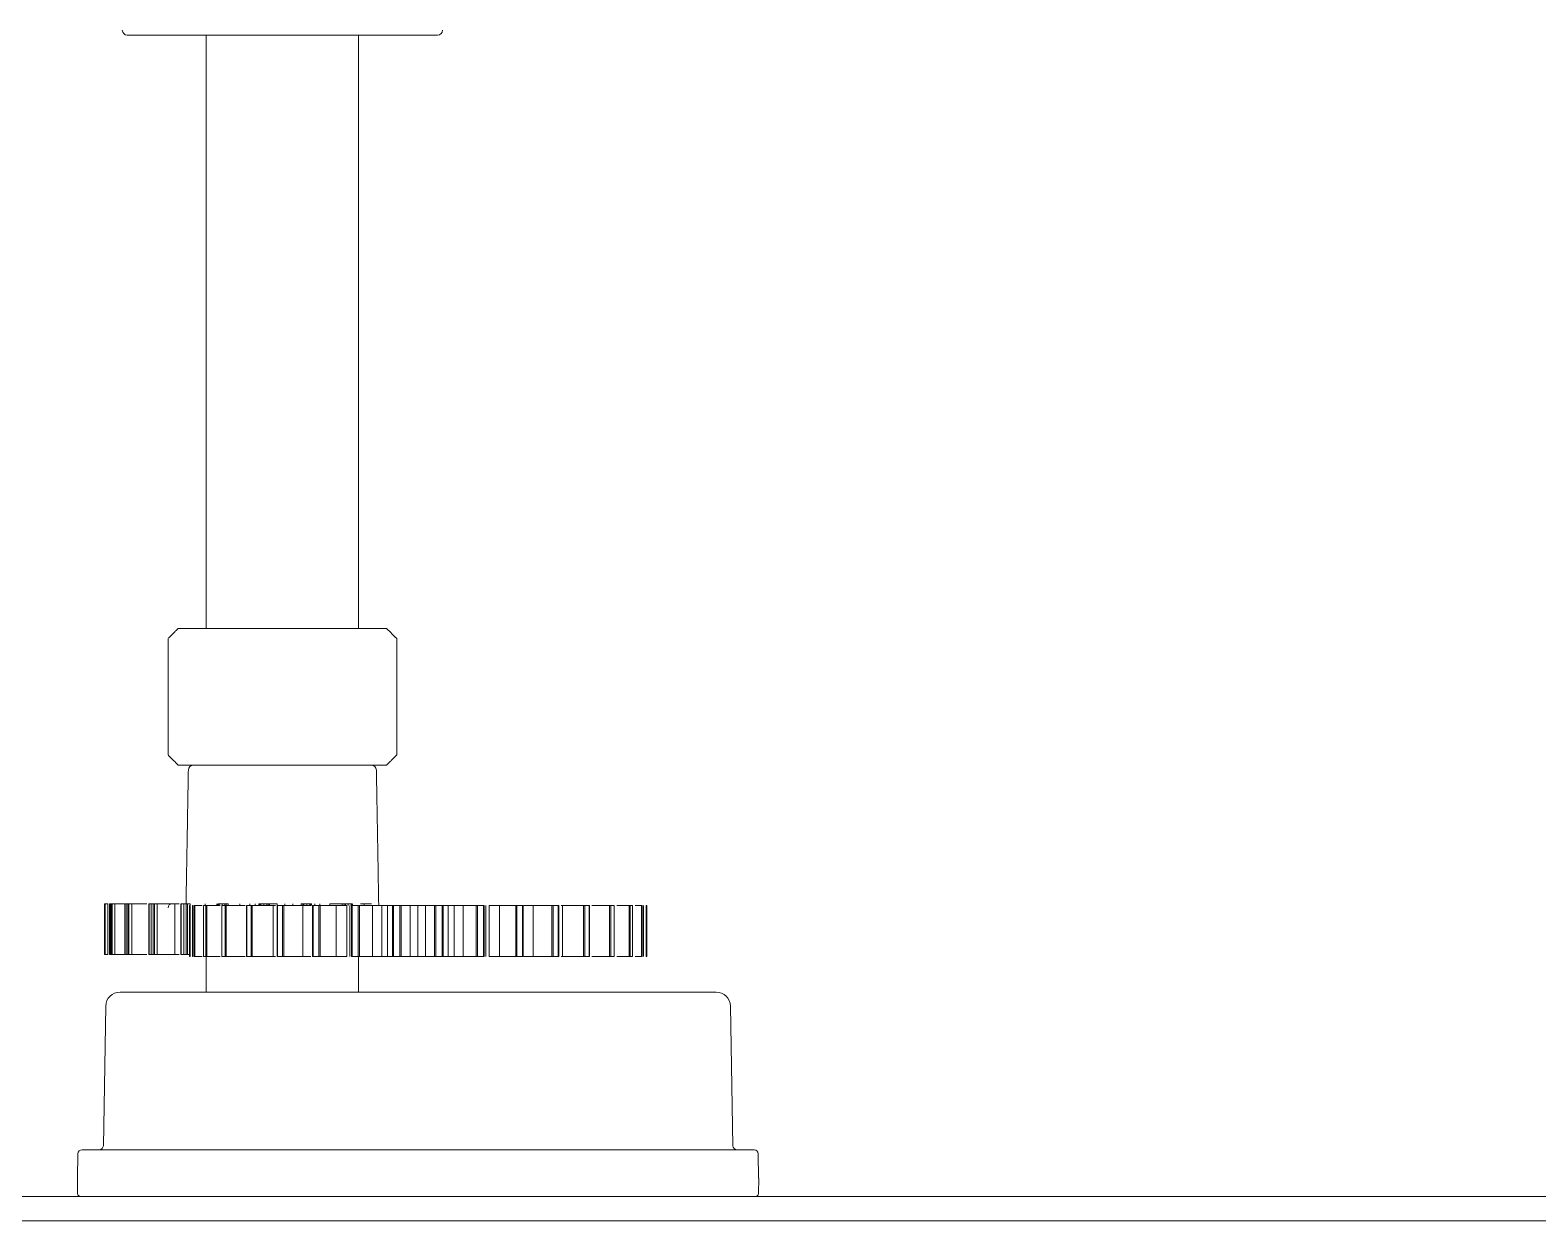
# Model space of a CAD drawing. Header units: inches. Extents: x 0.8 to 33.3, y 1.3 to 20.5.
# Drawn here: x 25.695 to 27.549, y 8.969 to 10.433 of the extents above; entities that cross this region are included whole.
import ezdxf

# ---------------------------------------------------------------- set-up
doc = ezdxf.new("R2010")
doc.units = ezdxf.units.IN
doc.header["$MEASUREMENT"] = 0

msp = doc.modelspace()

# ---------------------------------------------------------------- linework, layer by layer
at = {"color": 7, "linetype": 'Continuous', "lineweight": 15}
for p, q in [((25.906848, 10.426784), (25.814578, 10.426784)), ((26.196278, 10.426784), (25.906848, 10.426784)), ((25.877303, 9.697509), (26.133553, 9.697509)), ((26.005428, 9.529509), (25.877303, 9.529509)), ((25.896053, 9.529459), (26.114802, 9.529459)), ((26.133553, 9.529509), (26.005428, 9.529509)), ((25.786678, 9.296709), (25.786678, 9.359209)), ((25.786709, 9.296709), (25.786709, 9.359209)), ((25.786802, 9.296709), (25.786802, 9.359209)), ((25.787624, 9.296709), (25.787624, 9.359209)), ((25.790818, 9.296709), (25.790818, 9.359209)), ((25.793029, 9.296709), (25.793029, 9.359209)), ((25.793942, 9.296709), (25.793942, 9.359209)), ((25.794916, 9.296709), (25.794916, 9.359209)), ((25.796023, 9.296709), (25.796023, 9.359209)), ((25.799491, 9.296709), (25.799491, 9.359209)), ((25.811724, 9.296709), (25.811724, 9.359209)), ((25.813467, 9.296709), (25.813467, 9.359209)), ((25.815265, 9.296709), (25.815265, 9.359209)), ((25.816591, 9.296709), (25.816591, 9.359209)), ((25.820132, 9.296709), (25.820132, 9.359209)), ((25.841676, 9.296709), (25.841676, 9.359209)), ((25.844148, 9.296709), (25.844148, 9.359209)), ((25.846665, 9.296709), (25.846665, 9.359209)), ((25.848135, 9.296709), (25.848135, 9.359209)), ((25.851542, 9.296709), (25.851542, 9.359209)), ((25.873137, 9.296709), (25.873137, 9.359209)), ((25.881145, 9.296709), (25.881145, 9.359209)), ((25.884202, 9.296709), (25.884202, 9.359209)), ((25.887292, 9.296709), (25.887292, 9.359209)), ((25.888819, 9.296709), (25.888819, 9.359209)), ((25.891035, 9.356859), (25.891058, 9.356859)), ((25.891058, 9.294359), (25.891058, 9.356859)), ((25.891895, 9.356859), (25.891895, 9.359209)), ((25.891902, 9.294359), (25.891902, 9.356859)), ((25.895088, 9.294359), (25.895088, 9.356859)), ((25.896507, 9.294359), (25.896507, 9.356859)), ((25.897581, 9.294359), (25.897581, 9.356859)), ((25.908549, 9.294359), (25.908549, 9.356859)), ((25.908549, 9.356859), (25.911348, 9.356859)), ((25.910347, 9.356859), (25.910347, 9.359209)), ((25.911348, 9.294359), (25.911348, 9.356859)), ((25.912615, 9.294359), (25.912615, 9.356859)), ((25.924623, 9.356859), (25.924623, 9.359209)), ((25.926466, 9.356859), (25.926466, 9.359209)), ((25.926884, 9.356859), (25.926884, 9.359209)), ((25.927837, 9.356859), (25.927837, 9.359209)), ((25.930992, 9.294359), (25.930992, 9.356859)), ((25.930992, 9.356859), (25.935074, 9.356859)), ((25.9313, 9.356859), (25.9313, 9.359209)), ((25.934785, 9.356859), (25.934785, 9.359209)), ((25.935074, 9.294359), (25.935074, 9.356859)), ((25.936281, 9.356859), (25.936281, 9.359209)), ((25.936492, 9.294359), (25.936492, 9.356859)), ((25.938846, 9.356859), (25.938846, 9.359209)), ((25.953082, 9.356859), (25.953082, 9.359209)), ((25.961652, 9.294359), (25.961652, 9.356859)), ((25.961652, 9.356859), (25.966879, 9.356859)), ((25.965368, 9.356859), (25.965368, 9.359209)), ((25.966879, 9.294359), (25.966879, 9.356859)), ((25.968398, 9.294359), (25.968398, 9.356859)), ((25.976579, 9.356859), (25.976579, 9.359209)), ((25.977827, 9.356859), (25.977827, 9.359209)), ((25.979038, 9.356859), (25.979038, 9.359209)), ((25.982707, 9.356859), (25.982707, 9.359209)), ((25.986383, 9.356859), (25.986383, 9.359209)), ((25.987761, 9.356859), (25.987761, 9.359209)), ((25.989666, 9.356859), (25.989666, 9.359209)), ((25.994235, 9.294359), (25.994235, 9.356859)), ((25.99886, 9.356859), (25.99886, 9.359209)), ((25.999485, 9.294359), (25.999485, 9.356859)), ((25.999485, 9.356859), (26.005678, 9.356859)), ((26.005678, 9.294359), (26.005678, 9.356859)), ((26.007248, 9.294359), (26.007248, 9.356859)), ((26.008442, 9.356859), (26.008442, 9.359209)), ((26.018437, 9.356859), (26.018437, 9.359209)), ((26.028369, 9.356859), (26.028369, 9.359209)), ((26.030374, 9.356859), (26.030374, 9.359209)), ((26.030517, 9.294359), (26.030517, 9.356859)), ((26.031773, 9.356859), (26.031773, 9.359209)), ((26.035435, 9.356859), (26.035435, 9.359209)), ((26.039088, 9.356859), (26.039088, 9.359209)), ((26.040267, 9.356859), (26.040267, 9.359209)), ((26.041403, 9.356859), (26.041403, 9.359209)), ((26.04239, 9.294359), (26.04239, 9.356859)), ((26.043202, 9.294359), (26.043202, 9.356859)), ((26.043202, 9.356859), (26.050151, 9.356859)), ((26.050151, 9.294359), (26.050151, 9.356859)), ((26.05134, 9.356859), (26.05134, 9.359209)), ((26.051717, 9.294359), (26.051717, 9.356859)), ((26.063948, 9.356859), (26.063948, 9.359209)), ((26.071627, 9.294359), (26.071627, 9.356859)), ((26.078826, 9.356859), (26.078826, 9.359209)), ((26.081471, 9.356859), (26.081471, 9.359209)), ((26.082977, 9.356859), (26.082977, 9.359209)), ((26.084569, 9.294359), (26.084569, 9.356859)), ((26.086418, 9.356859), (26.086418, 9.359209)), ((26.089837, 9.356859), (26.089837, 9.359209)), ((26.090269, 9.294359), (26.090269, 9.356859)), ((26.090749, 9.356859), (26.090749, 9.359209)), ((26.091049, 9.356859), (26.091049, 9.359209)), ((26.091315, 9.294359), (26.091315, 9.356859)), ((26.091315, 9.356859), (26.098783, 9.356859)), ((26.09157, 9.356859), (26.09157, 9.359209)), ((26.098783, 9.294359), (26.098783, 9.356859)), ((26.100293, 9.294359), (26.100293, 9.356859)), ((26.106059, 9.356859), (26.106059, 9.359209)), ((26.111276, 9.356859), (26.113002, 9.356859)), ((26.116165, 9.294359), (26.116165, 9.356859)), ((26.127542, 9.294359), (26.127542, 9.356859)), ((26.134666, 9.294359), (26.134666, 9.356859)), ((26.140941, 9.294359), (26.140941, 9.356859)), ((26.142185, 9.294359), (26.142185, 9.356859)), ((26.142185, 9.356859), (26.149918, 9.356859)), ((26.149918, 9.294359), (26.149918, 9.356859)), ((26.15132, 9.294359), (26.15132, 9.356859)), ((26.15252, 9.356859), (26.155529, 9.356859)), ((26.155529, 9.356859), (26.159587, 9.356859)), ((26.162614, 9.294359), (26.162614, 9.356859)), ((26.172038, 9.294359), (26.172038, 9.356859)), ((26.181439, 9.294359), (26.181439, 9.356859)), ((26.19268, 9.294359), (26.19268, 9.356859)), ((26.19408, 9.294359), (26.19408, 9.356859)), ((26.19408, 9.356859), (26.201815, 9.356859)), ((26.201815, 9.294359), (26.201815, 9.356859)), ((26.203061, 9.294359), (26.203061, 9.356859)), ((26.209392, 9.294359), (26.209392, 9.356859)), ((26.216542, 9.294359), (26.216542, 9.356859)), ((26.2279, 9.294359), (26.2279, 9.356859)), ((26.23109, 9.356859), (26.233294, 9.356859)), ((26.243724, 9.294359), (26.243724, 9.356859)), ((26.245233, 9.294359), (26.245233, 9.356859)), ((26.245233, 9.356859), (26.252706, 9.356859)), ((26.252706, 9.294359), (26.252706, 9.356859)), ((26.253754, 9.294359), (26.253754, 9.356859)), ((26.25954, 9.294359), (26.25954, 9.356859)), ((26.272467, 9.294359), (26.272467, 9.356859)), ((26.292336, 9.294359), (26.292336, 9.356859)), ((26.293902, 9.294359), (26.293902, 9.356859)), ((26.293902, 9.356859), (26.300858, 9.356859)), ((26.300858, 9.294359), (26.300858, 9.356859)), ((26.301672, 9.294359), (26.301672, 9.356859)), ((26.313623, 9.294359), (26.313623, 9.356859)), ((26.336859, 9.294359), (26.336859, 9.356859)), ((26.338429, 9.294359), (26.338429, 9.356859)), ((26.338429, 9.356859), (26.344632, 9.356859)), ((26.344632, 9.294359), (26.344632, 9.356859)), ((26.349966, 9.294359), (26.349966, 9.356859)), ((26.375778, 9.294359), (26.375778, 9.356859)), ((26.377299, 9.294359), (26.377299, 9.356859)), ((26.377299, 9.356859), (26.382537, 9.356859)), ((26.382537, 9.294359), (26.382537, 9.356859)), ((26.407768, 9.294359), (26.407768, 9.356859)), ((26.409187, 9.294359), (26.409187, 9.356859)), ((26.409187, 9.356859), (26.413282, 9.356859)), ((26.413282, 9.294359), (26.413282, 9.356859)), ((26.431738, 9.294359), (26.431738, 9.356859)), ((26.433007, 9.294359), (26.433007, 9.356859)), ((26.433007, 9.356859), (26.43582, 9.356859)), ((26.43582, 9.294359), (26.43582, 9.356859)), ((26.446873, 9.294359), (26.446873, 9.356859)), ((26.447949, 9.294359), (26.447949, 9.356859)), ((26.449384, 9.294359), (26.449384, 9.356859)), ((26.452657, 9.294359), (26.452657, 9.356859)), ((26.453504, 9.294359), (26.453504, 9.356859)), ((26.453504, 9.356859), (26.453535, 9.356859)), ((25.891035, 9.294359), (25.891058, 9.294359)), ((25.908549, 9.294359), (25.911348, 9.294359)), ((25.930992, 9.294359), (25.935074, 9.294359)), ((25.961652, 9.294359), (25.966879, 9.294359)), ((25.999485, 9.294359), (26.005678, 9.294359)), ((26.043202, 9.294359), (26.050151, 9.294359)), ((26.091315, 9.294359), (26.098783, 9.294359)), ((26.142185, 9.294359), (26.149918, 9.294359)), ((26.19408, 9.294359), (26.201815, 9.294359)), ((26.245233, 9.294359), (26.252706, 9.294359)), ((26.293902, 9.294359), (26.300858, 9.294359)), ((26.338429, 9.294359), (26.344632, 9.294359)), ((26.377299, 9.294359), (26.382537, 9.294359)), ((26.409187, 9.294359), (26.413282, 9.294359)), ((26.433007, 9.294359), (26.43582, 9.294359)), ((26.453504, 9.294359), (26.453535, 9.294359)), ((25.785257, 9.061772), (25.788253, 9.233414)), ((25.80575, 9.250609), (25.819498, 9.250609)), ((25.819498, 9.250609), (26.525108, 9.250609)), ((26.525108, 9.250609), (26.538856, 9.250609)), ((26.556353, 9.233414), (26.559349, 9.061772)), ((25.753553, 9.021859), (25.754078, 9.051946)), ((25.759077, 9.056859), (25.768553, 9.056859)), ((25.768553, 9.056859), (26.585511, 9.056859)), ((26.590528, 9.051946), (26.591053, 9.021859)), ((25.753291, 9.021859), (25.753619, 9.003044)), ((26.591315, 9.021859), (26.590986, 9.003044)), ((29.644978, 8.999359), (24.377478, 8.999359)), ((24.377478, 8.969459), (29.644978, 8.969459))]:
    msp.add_line(p, q, dxfattribs=at)
for centre, radius, start, end in [((25.814578, 10.432784), 0.006, 180, 270), ((26.196278, 10.432784), 0.006, 270, 0), ((25.896053, 9.523209), 0.00625, 90, 179), ((26.114802, 9.523209), 0.00625, 1, 90), ((25.869803, 9.354209), 0.005, 90, 180), ((25.80575, 9.233109), 0.0175, 90, 179), ((26.538856, 9.233109), 0.0175, 1, 90), ((25.759077, 9.051859), 0.005, 90, 179), ((25.780257, 9.061859), 0.005, 270, 359), ((26.564348, 9.061859), 0.005, 181, 270), ((26.585528, 9.051859), 0.005, 1, 90), ((25.757369, 9.003109), 0.00375, 181, 270), ((26.587237, 9.003109), 0.00375, 270, 359)]:
    msp.add_arc(centre, radius, start, end, dxfattribs=at)
for points in [[(25.911803, 10.426784), (25.911803, 9.697509)], [(26.099053, 9.697509), (26.099053, 10.426784)], [(25.864803, 9.685009), (25.877303, 9.697509)], [(26.133553, 9.697509), (26.146053, 9.685009)], [(25.864803, 9.685009), (25.864803, 9.542009)], [(26.146053, 9.542009), (26.146053, 9.685009)], [(25.864803, 9.542009), (25.877303, 9.529509)], [(26.133553, 9.529509), (26.146053, 9.542009)], [(25.889804, 9.523318), (25.88694, 9.359209)], [(25.911803, 9.529509), (25.911803, 9.529459)], [(26.099053, 9.529459), (26.099053, 9.529509)], [(26.1239, 9.356859), (26.121051, 9.523318)], [(25.792984, 9.359209), (25.792984, 9.296709)], [(25.799491, 9.359209), (25.810669, 9.359209)], [(25.811554, 9.359209), (25.811554, 9.296709)], [(25.841303, 9.359209), (25.841303, 9.296709)], [(25.871415, 9.359209), (25.869803, 9.359209)], [(25.880502, 9.359209), (25.880502, 9.296709)], [(25.891035, 9.356859), (25.891035, 9.294359)], [(25.895083, 9.356859), (25.895083, 9.294359)], [(25.895105, 9.356859), (25.895088, 9.356859)], [(25.897581, 9.356859), (25.906655, 9.356859)], [(25.908464, 9.356859), (25.908464, 9.294359)], [(25.908488, 9.356859), (25.908549, 9.356859)], [(25.925997, 9.359209), (25.925997, 9.356859)], [(25.930784, 9.356859), (25.930784, 9.294359)], [(25.961292, 9.356859), (25.961292, 9.294359)], [(25.972126, 9.359209), (25.972126, 9.356859)], [(25.994235, 9.356859), (25.997127, 9.356859)], [(25.998932, 9.356859), (25.998932, 9.294359)], [(26.045136, 9.356859), (26.045136, 9.359209)], [(26.08849, 9.356859), (26.08849, 9.294359)], [(26.091262, 9.356859), (26.091262, 9.359209)], [(26.101302, 9.359209), (26.106059, 9.359209)], [(26.106059, 9.359209), (26.115062, 9.359209)], [(26.255569, 9.294359), (26.255569, 9.356859)], [(26.345188, 9.294359), (26.345188, 9.356859)], [(26.348077, 9.356859), (26.349966, 9.356859)], [(26.382899, 9.294359), (26.382899, 9.356859)], [(26.413492, 9.294359), (26.413492, 9.356859)], [(26.435907, 9.294359), (26.435907, 9.356859)], [(26.439155, 9.356859), (26.446873, 9.356859)], [(26.449384, 9.356859), (26.449382, 9.356859)], [(26.44939, 9.294359), (26.44939, 9.356859)], [(26.453535, 9.294359), (26.453535, 9.356859)], [(25.799491, 9.296709), (25.810669, 9.296709)], [(25.895105, 9.294359), (25.895088, 9.294359)], [(25.897581, 9.294359), (25.906655, 9.294359)], [(25.908488, 9.294359), (25.908549, 9.294359)], [(25.911803, 9.294359), (25.911803, 9.250609)], [(25.994235, 9.294359), (25.997127, 9.294359)], [(26.099053, 9.250609), (26.099053, 9.294359)], [(26.348077, 9.294359), (26.349966, 9.294359)], [(26.439265, 9.294359), (26.446873, 9.294359)], [(26.449384, 9.294359), (26.449382, 9.294359)]]:
    msp.add_open_spline(points, degree=1, dxfattribs=at)
for points, knots in [([(25.786678, 9.359209), (25.786678, 9.359209), (25.786679, 9.359209), (25.786687, 9.359209), (25.7867, 9.359209), (25.786709, 9.359209)], [0, 0, 0, 0, 0.250004127, 0.500002918, 1, 1, 1, 1]), ([(25.786802, 9.359209), (25.786819, 9.359209), (25.786854, 9.359209), (25.787115, 9.359209), (25.787431, 9.359209), (25.787624, 9.359209)], [0, 0, 0, 0, 0.28052837, 0.56109933, 1, 1, 1, 1]), ([(25.787624, 9.359209), (25.788217, 9.359209), (25.789276, 9.359209), (25.790347, 9.359209), (25.790818, 9.359209)], [0, 0, 0, 0, 0.55998149, 1, 1, 1, 1]), ([(25.793029, 9.359209), (25.793103, 9.359209), (25.793251, 9.359209), (25.793553, 9.359209), (25.793787, 9.359209), (25.793942, 9.359209)], [0, 0, 0, 0, 0.25000657, 0.50000434, 1, 1, 1, 1]), ([(25.793942, 9.359209), (25.794022, 9.359209), (25.79418, 9.359209), (25.794501, 9.359209), (25.79475, 9.359209), (25.794916, 9.359209)], [0, 0, 0, 0, 0.24999774, 0.50000258, 1, 1, 1, 1]), ([(25.794916, 9.359209), (25.794969, 9.359209), (25.795074, 9.359209), (25.795442, 9.359209), (25.795803, 9.359209), (25.796023, 9.359209)], [0, 0, 0, 0, 0.28054378, 0.56113201, 1, 1, 1, 1]), ([(25.796023, 9.359209), (25.796668, 9.359209), (25.797822, 9.359209), (25.798981, 9.359209), (25.799491, 9.359209)], [0, 0, 0, 0, 0.5599851, 1, 1, 1, 1]), ([(25.811554, 9.359209), (25.811554, 9.359209), (25.811554, 9.359209), (25.811639, 9.359209), (25.811724, 9.359209)], [0, 0, 0, 0, 0.00042012, 1, 1, 1, 1]), ([(25.811724, 9.359209), (25.811867, 9.359209), (25.812154, 9.359209), (25.812732, 9.359209), (25.813173, 9.359209), (25.813467, 9.359209)], [0, 0, 0, 0, 0.25000682, 0.50000276, 1, 1, 1, 1]), ([(25.813467, 9.359209), (25.813615, 9.359209), (25.813911, 9.359209), (25.814508, 9.359209), (25.814962, 9.359209), (25.815265, 9.359209)], [0, 0, 0, 0, 0.25000434, 0.50001182, 1, 1, 1, 1]), ([(25.815265, 9.359209), (25.81535, 9.359209), (25.815519, 9.359209), (25.815974, 9.359209), (25.816357, 9.359209), (25.816591, 9.359209)], [0, 0, 0, 0, 0.28053327, 0.56110404, 1, 1, 1, 1]), ([(25.816591, 9.359209), (25.817253, 9.359209), (25.818433, 9.359209), (25.819613, 9.359209), (25.820132, 9.359209)], [0, 0, 0, 0, 0.559977968, 1, 1, 1, 1]), ([(25.820132, 9.359209), (25.824664, 9.359209), (25.830967, 9.359209), (25.836887, 9.359209), (25.838549, 9.359209)], [0, 0, 0, 0, 0.71911473, 1, 1, 1, 1]), ([(25.841365, 9.359209), (25.841348, 9.359209), (25.8413, 9.359209), (25.841529, 9.359209), (25.841676, 9.359209)], [0, 0, 0, 0, 0.353326436, 1, 1, 1, 1]), ([(25.841676, 9.359209), (25.841881, 9.359209), (25.842289, 9.359209), (25.843111, 9.359209), (25.843733, 9.359209), (25.844148, 9.359209)], [0, 0, 0, 0, 0.25000101, 0.50001281, 1, 1, 1, 1]), ([(25.844148, 9.359209), (25.844356, 9.359209), (25.844773, 9.359209), (25.845609, 9.359209), (25.846243, 9.359209), (25.846665, 9.359209)], [0, 0, 0, 0, 0.2499927, 0.50000392, 1, 1, 1, 1]), ([(25.846665, 9.359209), (25.846777, 9.359209), (25.847, 9.359209), (25.847515, 9.359209), (25.8479, 9.359209), (25.848135, 9.359209)], [0, 0, 0, 0, 0.2805164, 0.56113905, 1, 1, 1, 1]), ([(25.848135, 9.359209), (25.848773, 9.359209), (25.849912, 9.359209), (25.851044, 9.359209), (25.851542, 9.359209)], [0, 0, 0, 0, 0.559993, 1, 1, 1, 1]), ([(25.851542, 9.359209), (25.855842, 9.359209), (25.863519, 9.359209), (25.8702, 9.359209), (25.873137, 9.359209)], [0, 0, 0, 0, 0.56023934, 1, 1, 1, 1]), ([(25.873137, 9.359209), (25.874326, 9.359209), (25.875977, 9.359209), (25.878101, 9.359209), (25.878696, 9.359209)], [0, 0, 0, 0, 0.71969133, 1, 1, 1, 1]), ([(25.880535, 9.359209), (25.880554, 9.359209), (25.880591, 9.359209), (25.880963, 9.359209), (25.881145, 9.359209)], [0, 0, 0, 0, 0.51239973, 1, 1, 1, 1]), ([(25.881145, 9.359209), (25.881399, 9.359209), (25.881906, 9.359209), (25.882923, 9.359209), (25.88369, 9.359209), (25.884202, 9.359209)], [0, 0, 0, 0, 0.24998739, 0.5000059, 1, 1, 1, 1]), ([(25.884202, 9.359209), (25.884458, 9.359209), (25.884971, 9.359209), (25.885999, 9.359209), (25.886775, 9.359209), (25.887292, 9.359209)], [0, 0, 0, 0, 0.24998837, 0.49999214, 1, 1, 1, 1]), ([(25.887292, 9.359209), (25.887425, 9.359209), (25.887689, 9.359209), (25.888234, 9.359209), (25.888597, 9.359209), (25.888819, 9.359209)], [0, 0, 0, 0, 0.2805822, 0.56113694, 1, 1, 1, 1]), ([(25.888819, 9.359209), (25.889397, 9.359209), (25.890429, 9.359209), (25.891447, 9.359209), (25.891895, 9.359209)], [0, 0, 0, 0, 0.55998471, 1, 1, 1, 1]), ([(25.891058, 9.356859), (25.891079, 9.356859), (25.891122, 9.356859), (25.891371, 9.356859), (25.891698, 9.356859), (25.891902, 9.356859)], [0, 0, 0, 0, 0.28503641, 0.55437557, 1, 1, 1, 1]), ([(25.896507, 9.356859), (25.896557, 9.356859), (25.896654, 9.356859), (25.896992, 9.356859), (25.897355, 9.356859), (25.897581, 9.356859)], [0, 0, 0, 0, 0.28503814, 0.55437091, 1, 1, 1, 1]), ([(25.911348, 9.356859), (25.911424, 9.356859), (25.911572, 9.356859), (25.911987, 9.356859), (25.912374, 9.356859), (25.912615, 9.356859)], [0, 0, 0, 0, 0.28506943, 0.55439176, 1, 1, 1, 1]), ([(25.912615, 9.356859), (25.917943, 9.356859), (25.923416, 9.356859), (25.928809, 9.356859), (25.928952, 9.356859)], [0, 0, 0, 0, 0.97337602, 1, 1, 1, 1]), ([(25.926466, 9.359209), (25.926537, 9.359209), (25.926663, 9.359209), (25.926816, 9.359209), (25.926884, 9.359209)], [0, 0, 0, 0, 0.55999364, 1, 1, 1, 1]), ([(25.926884, 9.359209), (25.926976, 9.359209), (25.927142, 9.359209), (25.927625, 9.359209), (25.927837, 9.359209)], [0, 0, 0, 0, 0.55900837, 1, 1, 1, 1]), ([(25.927837, 9.359209), (25.928125, 9.359209), (25.928701, 9.359209), (25.929854, 9.359209), (25.930722, 9.359209), (25.9313, 9.359209)], [0, 0, 0, 0, 0.24999173, 0.50000013, 1, 1, 1, 1]), ([(25.930799, 9.356859), (25.930794, 9.356859), (25.930725, 9.356859), (25.930864, 9.356859), (25.930992, 9.356859)], [0, 0, 0, 0, 0.07257793, 1, 1, 1, 1]), ([(25.9313, 9.359209), (25.93159, 9.359209), (25.932169, 9.359209), (25.93333, 9.359209), (25.934203, 9.359209), (25.934785, 9.359209)], [0, 0, 0, 0, 0.25000849, 0.50002374, 1, 1, 1, 1]), ([(25.934785, 9.359209), (25.93493, 9.359209), (25.935221, 9.359209), (25.935764, 9.359209), (25.936085, 9.359209), (25.936281, 9.359209)], [0, 0, 0, 0, 0.2805639, 0.56115299, 1, 1, 1, 1]), ([(25.935074, 9.356859), (25.935174, 9.356859), (25.935368, 9.356859), (25.935846, 9.356859), (25.936244, 9.356859), (25.936492, 9.356859)], [0, 0, 0, 0, 0.28502777, 0.55438736, 1, 1, 1, 1]), ([(25.936281, 9.359209), (25.936765, 9.359209), (25.937629, 9.359209), (25.938474, 9.359209), (25.938846, 9.359209)], [0, 0, 0, 0, 0.55999266, 1, 1, 1, 1]), ([(25.936492, 9.356859), (25.941793, 9.356859), (25.949665, 9.356859), (25.957071, 9.356859), (25.959489, 9.356859)], [0, 0, 0, 0, 0.67347388, 1, 1, 1, 1]), ([(25.96134, 9.356859), (25.961327, 9.356859), (25.961281, 9.356859), (25.961497, 9.356859), (25.961652, 9.356859)], [0, 0, 0, 0, 0.27922977, 1, 1, 1, 1]), ([(25.966879, 9.356859), (25.966999, 9.356859), (25.967233, 9.356859), (25.967757, 9.356859), (25.968152, 9.356859), (25.968398, 9.356859)], [0, 0, 0, 0, 0.28503087, 0.55434271, 1, 1, 1, 1]), ([(25.968398, 9.356859), (25.97348, 9.356859), (25.982553, 9.356859), (25.990666, 9.356859), (25.994235, 9.356859)], [0, 0, 0, 0, 0.56011865, 1, 1, 1, 1]), ([(25.976579, 9.359209), (25.976805, 9.359209), (25.977209, 9.359209), (25.977638, 9.359209), (25.977827, 9.359209)], [0, 0, 0, 0, 0.5599928, 1, 1, 1, 1]), ([(25.977827, 9.359209), (25.977987, 9.359209), (25.978275, 9.359209), (25.978805, 9.359209), (25.979038, 9.359209)], [0, 0, 0, 0, 0.55901385, 1, 1, 1, 1]), ([(25.979038, 9.359209), (25.979344, 9.359209), (25.979955, 9.359209), (25.981178, 9.359209), (25.982095, 9.359209), (25.982707, 9.359209)], [0, 0, 0, 0, 0.25001084, 0.50001976, 1, 1, 1, 1]), ([(25.982707, 9.359209), (25.983013, 9.359209), (25.983626, 9.359209), (25.984851, 9.359209), (25.98577, 9.359209), (25.986383, 9.359209)], [0, 0, 0, 0, 0.25000834, 0.50000464, 1, 1, 1, 1]), ([(25.986383, 9.359209), (25.986533, 9.359209), (25.986832, 9.359209), (25.987342, 9.359209), (25.987602, 9.359209), (25.987761, 9.359209)], [0, 0, 0, 0, 0.28050952, 0.56111587, 1, 1, 1, 1]), ([(25.987761, 9.359209), (25.988123, 9.359209), (25.98877, 9.359209), (25.989392, 9.359209), (25.989666, 9.359209)], [0, 0, 0, 0, 0.560013931, 1, 1, 1, 1]), ([(25.989666, 9.359209), (25.991938, 9.359209), (25.995994, 9.359209), (25.997984, 9.359209), (25.99886, 9.359209)], [0, 0, 0, 0, 0.56024353, 1, 1, 1, 1]), ([(25.99896, 9.356859), (25.998959, 9.356859), (25.998956, 9.356859), (25.999307, 9.356859), (25.999485, 9.356859)], [0, 0, 0, 0, 0.4938154, 1, 1, 1, 1]), ([(26.005678, 9.356859), (26.005814, 9.356859), (26.00608, 9.356859), (26.006633, 9.356859), (26.007012, 9.356859), (26.007248, 9.356859)], [0, 0, 0, 0, 0.28510393, 0.55443434, 1, 1, 1, 1]), ([(26.007248, 9.356859), (26.011949, 9.356859), (26.020342, 9.356859), (26.027409, 9.356859), (26.030517, 9.356859)], [0, 0, 0, 0, 0.5601219, 1, 1, 1, 1]), ([(26.028369, 9.359209), (26.028737, 9.359209), (26.029395, 9.359209), (26.030075, 9.359209), (26.030374, 9.359209)], [0, 0, 0, 0, 0.559985538, 1, 1, 1, 1]), ([(26.030374, 9.359209), (26.030593, 9.359209), (26.030985, 9.359209), (26.031532, 9.359209), (26.031773, 9.359209)], [0, 0, 0, 0, 0.5589989, 1, 1, 1, 1]), ([(26.030517, 9.356859), (26.032667, 9.356859), (26.035511, 9.356859), (26.039568, 9.356859), (26.040557, 9.356859)], [0, 0, 0, 0, 0.75607269, 1, 1, 1, 1]), ([(26.031773, 9.359209), (26.032078, 9.359209), (26.032689, 9.359209), (26.03391, 9.359209), (26.034825, 9.359209), (26.035435, 9.359209)], [0, 0, 0, 0, 0.24997639, 0.5000051, 1, 1, 1, 1]), ([(26.035435, 9.359209), (26.035739, 9.359209), (26.036349, 9.359209), (26.037567, 9.359209), (26.03848, 9.359209), (26.039088, 9.359209)], [0, 0, 0, 0, 0.25000923, 0.49999028, 1, 1, 1, 1]), ([(26.039088, 9.359209), (26.039233, 9.359209), (26.039525, 9.359209), (26.039972, 9.359209), (26.040155, 9.359209), (26.040267, 9.359209)], [0, 0, 0, 0, 0.28049412, 0.56110377, 1, 1, 1, 1]), ([(26.040267, 9.359209), (26.040487, 9.359209), (26.040878, 9.359209), (26.041243, 9.359209), (26.041403, 9.359209)], [0, 0, 0, 0, 0.56000378, 1, 1, 1, 1]), ([(26.04239, 9.356859), (26.042443, 9.356859), (26.042536, 9.356859), (26.042998, 9.356859), (26.043202, 9.356859)], [0, 0, 0, 0, 0.5597241, 1, 1, 1, 1]), ([(26.050151, 9.356859), (26.050299, 9.356859), (26.050587, 9.356859), (26.05115, 9.356859), (26.0515, 9.356859), (26.051717, 9.356859)], [0, 0, 0, 0, 0.28500795, 0.55435499, 1, 1, 1, 1]), ([(26.051717, 9.356859), (26.055878, 9.356859), (26.063306, 9.356859), (26.069085, 9.356859), (26.071627, 9.356859)], [0, 0, 0, 0, 0.56012389, 1, 1, 1, 1]), ([(26.063948, 9.359209), (26.066276, 9.359209), (26.070437, 9.359209), (26.07626, 9.359209), (26.078826, 9.359209)], [0, 0, 0, 0, 0.55945812, 1, 1, 1, 1]), ([(26.071627, 9.356859), (26.073313, 9.356859), (26.075668, 9.356859), (26.081047, 9.356859), (26.083399, 9.356859), (26.084569, 9.356859)], [0, 0, 0, 0, 0.558770769, 0.780290391, 1, 1, 1, 1]), ([(26.078826, 9.359209), (26.079315, 9.359209), (26.080188, 9.359209), (26.081079, 9.359209), (26.081471, 9.359209)], [0, 0, 0, 0, 0.56000125, 1, 1, 1, 1]), ([(26.081471, 9.359209), (26.081736, 9.359209), (26.08221, 9.359209), (26.082742, 9.359209), (26.082977, 9.359209)], [0, 0, 0, 0, 0.55901625, 1, 1, 1, 1]), ([(26.082977, 9.359209), (26.083264, 9.359209), (26.08384, 9.359209), (26.084988, 9.359209), (26.085846, 9.359209), (26.086418, 9.359209)], [0, 0, 0, 0, 0.25001063, 0.50000637, 1, 1, 1, 1]), ([(26.086418, 9.359209), (26.086704, 9.359209), (26.087275, 9.359209), (26.088416, 9.359209), (26.089268, 9.359209), (26.089837, 9.359209)], [0, 0, 0, 0, 0.24998942, 0.49999626, 1, 1, 1, 1]), ([(26.089837, 9.359209), (26.08997, 9.359209), (26.090235, 9.359209), (26.090594, 9.359209), (26.09069, 9.359209), (26.090749, 9.359209)], [0, 0, 0, 0, 0.280550314, 0.561149578, 1, 1, 1, 1]), ([(26.090269, 9.356859), (26.090378, 9.356859), (26.090574, 9.356859), (26.091088, 9.356859), (26.091315, 9.356859)], [0, 0, 0, 0, 0.559644, 1, 1, 1, 1]), ([(26.090749, 9.359209), (26.090813, 9.359209), (26.090926, 9.359209), (26.091011, 9.359209), (26.091049, 9.359209)], [0, 0, 0, 0, 0.55999205, 1, 1, 1, 1]), ([(26.098783, 9.356859), (26.098937, 9.356859), (26.099239, 9.356859), (26.099792, 9.356859), (26.100101, 9.356859), (26.100293, 9.356859)], [0, 0, 0, 0, 0.28504133, 0.55442636, 1, 1, 1, 1]), ([(26.100293, 9.356859), (26.103771, 9.356859), (26.10998, 9.356859), (26.114275, 9.356859), (26.116165, 9.356859)], [0, 0, 0, 0, 0.560122427, 1, 1, 1, 1]), ([(26.116165, 9.356859), (26.117339, 9.356859), (26.118978, 9.356859), (26.123921, 9.356859), (26.126338, 9.356859), (26.127542, 9.356859)], [0, 0, 0, 0, 0.5587636, 0.7802936, 1, 1, 1, 1]), ([(26.127542, 9.356859), (26.128991, 9.356859), (26.131911, 9.356859), (26.134656, 9.356859), (26.134662, 9.356859), (26.134666, 9.356859)], [0, 0, 0, 0, 0.27746676, 0.55887168, 1, 1, 1, 1]), ([(26.134666, 9.356859), (26.135262, 9.356859), (26.136328, 9.356859), (26.139531, 9.356859), (26.140941, 9.356859)], [0, 0, 0, 0, 0.55969352, 1, 1, 1, 1]), ([(26.140941, 9.356859), (26.141104, 9.356859), (26.141395, 9.356859), (26.141943, 9.356859), (26.142185, 9.356859)], [0, 0, 0, 0, 0.55967131, 1, 1, 1, 1]), ([(26.149918, 9.356859), (26.150074, 9.356859), (26.150377, 9.356859), (26.150903, 9.356859), (26.15116, 9.356859), (26.15132, 9.356859)], [0, 0, 0, 0, 0.28509836, 0.55432231, 1, 1, 1, 1]), ([(26.15132, 9.356859), (26.153997, 9.356859), (26.158777, 9.356859), (26.161441, 9.356859), (26.162614, 9.356859)], [0, 0, 0, 0, 0.56012029, 1, 1, 1, 1]), ([(26.162614, 9.356859), (26.163235, 9.356859), (26.164104, 9.356859), (26.168441, 9.356859), (26.170842, 9.356859), (26.172038, 9.356859)], [0, 0, 0, 0, 0.55877287, 0.78029087, 1, 1, 1, 1]), ([(26.172038, 9.356859), (26.173561, 9.356859), (26.176629, 9.356859), (26.180266, 9.356859), (26.180994, 9.356859), (26.181439, 9.356859)], [0, 0, 0, 0, 0.27746182, 0.55887036, 1, 1, 1, 1]), ([(26.181439, 9.356859), (26.182997, 9.356859), (26.18578, 9.356859), (26.19057, 9.356859), (26.19268, 9.356859)], [0, 0, 0, 0, 0.5596876, 1, 1, 1, 1]), ([(26.19268, 9.356859), (26.19289, 9.356859), (26.193267, 9.356859), (26.193832, 9.356859), (26.19408, 9.356859)], [0, 0, 0, 0, 0.55975213, 1, 1, 1, 1]), ([(26.201815, 9.356859), (26.201967, 9.356859), (26.202262, 9.356859), (26.202742, 9.356859), (26.202938, 9.356859), (26.203061, 9.356859)], [0, 0, 0, 0, 0.28504809, 0.55433847, 1, 1, 1, 1]), ([(26.203061, 9.356859), (26.204846, 9.356859), (26.208033, 9.356859), (26.208977, 9.356859), (26.209392, 9.356859)], [0, 0, 0, 0, 0.56012536, 1, 1, 1, 1]), ([(26.209392, 9.356859), (26.20944, 9.356859), (26.209508, 9.356859), (26.213092, 9.356859), (26.215396, 9.356859), (26.216542, 9.356859)], [0, 0, 0, 0, 0.55876247, 0.78029253, 1, 1, 1, 1]), ([(26.216542, 9.356859), (26.218087, 9.356859), (26.221199, 9.356859), (26.225604, 9.356859), (26.22703, 9.356859), (26.2279, 9.356859)], [0, 0, 0, 0, 0.27745495, 0.55886634, 1, 1, 1, 1]), ([(26.2279, 9.356859), (26.230366, 9.356859), (26.234772, 9.356859), (26.240987, 9.356859), (26.243724, 9.356859)], [0, 0, 0, 0, 0.55968939, 1, 1, 1, 1]), ([(26.243724, 9.356859), (26.243976, 9.356859), (26.244425, 9.356859), (26.244986, 9.356859), (26.245233, 9.356859)], [0, 0, 0, 0, 0.55966747, 1, 1, 1, 1]), ([(26.252706, 9.356859), (26.252848, 9.356859), (26.253127, 9.356859), (26.253544, 9.356859), (26.253673, 9.356859), (26.253754, 9.356859)], [0, 0, 0, 0, 0.28508063, 0.55443034, 1, 1, 1, 1]), ([(26.25954, 9.356859), (26.261054, 9.356859), (26.264103, 9.356859), (26.269126, 9.356859), (26.271201, 9.356859), (26.272467, 9.356859)], [0, 0, 0, 0, 0.27745656, 0.55886297, 1, 1, 1, 1]), ([(26.272467, 9.356859), (26.275758, 9.356859), (26.281636, 9.356859), (26.289065, 9.356859), (26.292336, 9.356859)], [0, 0, 0, 0, 0.559689547, 1, 1, 1, 1]), ([(26.292336, 9.356859), (26.292619, 9.356859), (26.293126, 9.356859), (26.293665, 9.356859), (26.293902, 9.356859)], [0, 0, 0, 0, 0.55968628, 1, 1, 1, 1]), ([(26.300858, 9.356859), (26.300987, 9.356859), (26.301238, 9.356859), (26.301578, 9.356859), (26.301636, 9.356859), (26.301672, 9.356859)], [0, 0, 0, 0, 0.28505565, 0.55438777, 1, 1, 1, 1]), ([(26.302179, 9.356859), (26.302751, 9.356859), (26.304779, 9.356859), (26.309359, 9.356859), (26.312006, 9.356859), (26.313623, 9.356859)], [0, 0, 0, 0, 0.1323773, 0.47029165, 1, 1, 1, 1]), ([(26.313623, 9.356859), (26.317625, 9.356859), (26.324777, 9.356859), (26.333166, 9.356859), (26.336859, 9.356859)], [0, 0, 0, 0, 0.55969144, 1, 1, 1, 1]), ([(26.336859, 9.356859), (26.337165, 9.356859), (26.337713, 9.356859), (26.33821, 9.356859), (26.338429, 9.356859)], [0, 0, 0, 0, 0.55970841, 1, 1, 1, 1]), ([(26.344632, 9.356859), (26.344742, 9.356859), (26.344956, 9.356859), (26.345185, 9.356859), (26.345176, 9.356859), (26.345171, 9.356859)], [0, 0, 0, 0, 0.3260114, 0.63401926, 1, 1, 1, 1]), ([(26.349966, 9.356859), (26.354544, 9.356859), (26.362724, 9.356859), (26.371788, 9.356859), (26.375778, 9.356859)], [0, 0, 0, 0, 0.55968964, 1, 1, 1, 1]), ([(26.375778, 9.356859), (26.376097, 9.356859), (26.376665, 9.356859), (26.377105, 9.356859), (26.377299, 9.356859)], [0, 0, 0, 0, 0.55972152, 1, 1, 1, 1]), ([(26.382537, 9.356859), (26.382622, 9.356859), (26.382787, 9.356859), (26.382917, 9.356859), (26.382891, 9.356859), (26.382886, 9.356859)], [0, 0, 0, 0, 0.46911569, 0.912448, 1, 1, 1, 1]), ([(26.385982, 9.356859), (26.389099, 9.356859), (26.396156, 9.356859), (26.403607, 9.356859), (26.407768, 9.356859)], [0, 0, 0, 0, 0.44160989, 1, 1, 1, 1]), ([(26.407768, 9.356859), (26.408087, 9.356859), (26.408658, 9.356859), (26.409025, 9.356859), (26.409187, 9.356859)], [0, 0, 0, 0, 0.559654966, 1, 1, 1, 1]), ([(26.413282, 9.356859), (26.41335, 9.356859), (26.413462, 9.356859), (26.41347, 9.356859), (26.413473, 9.356859)], [0, 0, 0, 0, 0.60224137, 1, 1, 1, 1]), ([(26.416727, 9.356859), (26.417565, 9.356859), (26.422537, 9.356859), (26.427561, 9.356859), (26.431738, 9.356859)], [0, 0, 0, 0, 0.16849978, 1, 1, 1, 1]), ([(26.431738, 9.356859), (26.432048, 9.356859), (26.432601, 9.356859), (26.432883, 9.356859), (26.433007, 9.356859)], [0, 0, 0, 0, 0.55968722, 1, 1, 1, 1]), ([(26.43582, 9.356859), (26.435865, 9.356859), (26.43592, 9.356859), (26.435895, 9.356859), (26.43589, 9.356859)], [0, 0, 0, 0, 0.799405193, 1, 1, 1, 1]), ([(26.446873, 9.356859), (26.447163, 9.356859), (26.44768, 9.356859), (26.447867, 9.356859), (26.447949, 9.356859)], [0, 0, 0, 0, 0.55970355, 1, 1, 1, 1]), ([(26.452657, 9.356859), (26.452917, 9.356859), (26.45338, 9.356859), (26.453466, 9.356859), (26.453504, 9.356859)], [0, 0, 0, 0, 0.55966795, 1, 1, 1, 1]), ([(25.786678, 9.296709), (25.786678, 9.296709), (25.786679, 9.296709), (25.786687, 9.296709), (25.7867, 9.296709), (25.786709, 9.296709)], [0, 0, 0, 0, 0.250004127, 0.500002918, 1, 1, 1, 1]), ([(25.786802, 9.296709), (25.786819, 9.296709), (25.786854, 9.296709), (25.787115, 9.296709), (25.787431, 9.296709), (25.787624, 9.296709)], [0, 0, 0, 0, 0.28052837, 0.56109933, 1, 1, 1, 1]), ([(25.787624, 9.296709), (25.788217, 9.296709), (25.789276, 9.296709), (25.790347, 9.296709), (25.790818, 9.296709)], [0, 0, 0, 0, 0.55998149, 1, 1, 1, 1]), ([(25.793029, 9.296709), (25.793103, 9.296709), (25.793251, 9.296709), (25.793553, 9.296709), (25.793787, 9.296709), (25.793942, 9.296709)], [0, 0, 0, 0, 0.25000657, 0.50000434, 1, 1, 1, 1]), ([(25.793942, 9.296709), (25.794022, 9.296709), (25.79418, 9.296709), (25.794501, 9.296709), (25.79475, 9.296709), (25.794916, 9.296709)], [0, 0, 0, 0, 0.24999774, 0.50000258, 1, 1, 1, 1]), ([(25.794916, 9.296709), (25.794969, 9.296709), (25.795074, 9.296709), (25.795442, 9.296709), (25.795803, 9.296709), (25.796023, 9.296709)], [0, 0, 0, 0, 0.28054378, 0.56113201, 1, 1, 1, 1]), ([(25.796023, 9.296709), (25.796668, 9.296709), (25.797822, 9.296709), (25.798981, 9.296709), (25.799491, 9.296709)], [0, 0, 0, 0, 0.5599851, 1, 1, 1, 1]), ([(25.811554, 9.296709), (25.811554, 9.296709), (25.811554, 9.296709), (25.811639, 9.296709), (25.811724, 9.296709)], [0, 0, 0, 0, 0.00042012, 1, 1, 1, 1]), ([(25.811724, 9.296709), (25.811867, 9.296709), (25.812154, 9.296709), (25.812732, 9.296709), (25.813173, 9.296709), (25.813467, 9.296709)], [0, 0, 0, 0, 0.25000682, 0.50000276, 1, 1, 1, 1]), ([(25.813467, 9.296709), (25.813615, 9.296709), (25.813911, 9.296709), (25.814508, 9.296709), (25.814962, 9.296709), (25.815265, 9.296709)], [0, 0, 0, 0, 0.25000434, 0.50001182, 1, 1, 1, 1]), ([(25.815265, 9.296709), (25.81535, 9.296709), (25.815519, 9.296709), (25.815974, 9.296709), (25.816357, 9.296709), (25.816591, 9.296709)], [0, 0, 0, 0, 0.28053327, 0.56110404, 1, 1, 1, 1]), ([(25.816591, 9.296709), (25.817253, 9.296709), (25.818433, 9.296709), (25.819613, 9.296709), (25.820132, 9.296709)], [0, 0, 0, 0, 0.559977968, 1, 1, 1, 1]), ([(25.820132, 9.296709), (25.824664, 9.296709), (25.830967, 9.296709), (25.836887, 9.296709), (25.838549, 9.296709)], [0, 0, 0, 0, 0.71911473, 1, 1, 1, 1]), ([(25.841365, 9.296709), (25.841348, 9.296709), (25.8413, 9.296709), (25.841529, 9.296709), (25.841676, 9.296709)], [0, 0, 0, 0, 0.353326436, 1, 1, 1, 1]), ([(25.841676, 9.296709), (25.841881, 9.296709), (25.842289, 9.296709), (25.843111, 9.296709), (25.843733, 9.296709), (25.844148, 9.296709)], [0, 0, 0, 0, 0.25000101, 0.50001281, 1, 1, 1, 1]), ([(25.844148, 9.296709), (25.844356, 9.296709), (25.844773, 9.296709), (25.845609, 9.296709), (25.846243, 9.296709), (25.846665, 9.296709)], [0, 0, 0, 0, 0.2499927, 0.50000392, 1, 1, 1, 1]), ([(25.846665, 9.296709), (25.846777, 9.296709), (25.847, 9.296709), (25.847515, 9.296709), (25.8479, 9.296709), (25.848135, 9.296709)], [0, 0, 0, 0, 0.2805164, 0.56113905, 1, 1, 1, 1]), ([(25.848135, 9.296709), (25.848773, 9.296709), (25.849912, 9.296709), (25.851044, 9.296709), (25.851542, 9.296709)], [0, 0, 0, 0, 0.559993, 1, 1, 1, 1]), ([(25.851542, 9.296709), (25.855842, 9.296709), (25.863519, 9.296709), (25.8702, 9.296709), (25.873137, 9.296709)], [0, 0, 0, 0, 0.56023934, 1, 1, 1, 1]), ([(25.873137, 9.296709), (25.874326, 9.296709), (25.875977, 9.296709), (25.878101, 9.296709), (25.878696, 9.296709)], [0, 0, 0, 0, 0.71969133, 1, 1, 1, 1]), ([(25.880535, 9.296709), (25.880554, 9.296709), (25.880591, 9.296709), (25.880963, 9.296709), (25.881145, 9.296709)], [0, 0, 0, 0, 0.51239973, 1, 1, 1, 1]), ([(25.881145, 9.296709), (25.881399, 9.296709), (25.881906, 9.296709), (25.882923, 9.296709), (25.88369, 9.296709), (25.884202, 9.296709)], [0, 0, 0, 0, 0.24998739, 0.5000059, 1, 1, 1, 1]), ([(25.884202, 9.296709), (25.884458, 9.296709), (25.884971, 9.296709), (25.885999, 9.296709), (25.886775, 9.296709), (25.887292, 9.296709)], [0, 0, 0, 0, 0.24998837, 0.49999214, 1, 1, 1, 1]), ([(25.887292, 9.296709), (25.887425, 9.296709), (25.887689, 9.296709), (25.888234, 9.296709), (25.888597, 9.296709), (25.888819, 9.296709)], [0, 0, 0, 0, 0.2805822, 0.56113694, 1, 1, 1, 1]), ([(25.888819, 9.296709), (25.889398, 9.296709), (25.89014, 9.296709), (25.890873, 9.296709), (25.891035, 9.296709)], [0, 0, 0, 0, 0.7788492, 1, 1, 1, 1]), ([(25.891058, 9.294359), (25.891079, 9.294359), (25.891122, 9.294359), (25.891371, 9.294359), (25.891698, 9.294359), (25.891902, 9.294359)], [0, 0, 0, 0, 0.28503641, 0.55437557, 1, 1, 1, 1]), ([(25.896507, 9.294359), (25.896557, 9.294359), (25.896654, 9.294359), (25.896992, 9.294359), (25.897355, 9.294359), (25.897581, 9.294359)], [0, 0, 0, 0, 0.28503814, 0.55437091, 1, 1, 1, 1]), ([(25.911348, 9.294359), (25.911424, 9.294359), (25.911572, 9.294359), (25.911987, 9.294359), (25.912374, 9.294359), (25.912615, 9.294359)], [0, 0, 0, 0, 0.28506943, 0.55439176, 1, 1, 1, 1]), ([(25.912615, 9.294359), (25.917943, 9.294359), (25.923416, 9.294359), (25.928809, 9.294359), (25.928952, 9.294359)], [0, 0, 0, 0, 0.97337602, 1, 1, 1, 1]), ([(25.930799, 9.294359), (25.930794, 9.294359), (25.930725, 9.294359), (25.930864, 9.294359), (25.930992, 9.294359)], [0, 0, 0, 0, 0.07257793, 1, 1, 1, 1]), ([(25.935074, 9.294359), (25.935174, 9.294359), (25.935368, 9.294359), (25.935846, 9.294359), (25.936244, 9.294359), (25.936492, 9.294359)], [0, 0, 0, 0, 0.28502777, 0.55438736, 1, 1, 1, 1]), ([(25.936492, 9.294359), (25.941793, 9.294359), (25.949665, 9.294359), (25.957071, 9.294359), (25.959489, 9.294359)], [0, 0, 0, 0, 0.67347388, 1, 1, 1, 1]), ([(25.96134, 9.294359), (25.961327, 9.294359), (25.961281, 9.294359), (25.961497, 9.294359), (25.961652, 9.294359)], [0, 0, 0, 0, 0.27922977, 1, 1, 1, 1]), ([(25.966879, 9.294359), (25.966999, 9.294359), (25.967233, 9.294359), (25.967757, 9.294359), (25.968152, 9.294359), (25.968398, 9.294359)], [0, 0, 0, 0, 0.28503087, 0.55434271, 1, 1, 1, 1]), ([(25.968398, 9.294359), (25.97348, 9.294359), (25.982553, 9.294359), (25.990666, 9.294359), (25.994235, 9.294359)], [0, 0, 0, 0, 0.56011865, 1, 1, 1, 1]), ([(25.99896, 9.294359), (25.998959, 9.294359), (25.998956, 9.294359), (25.999307, 9.294359), (25.999485, 9.294359)], [0, 0, 0, 0, 0.4938154, 1, 1, 1, 1]), ([(26.005678, 9.294359), (26.005814, 9.294359), (26.00608, 9.294359), (26.006633, 9.294359), (26.007012, 9.294359), (26.007248, 9.294359)], [0, 0, 0, 0, 0.28510393, 0.55443434, 1, 1, 1, 1]), ([(26.007248, 9.294359), (26.011949, 9.294359), (26.020342, 9.294359), (26.027409, 9.294359), (26.030517, 9.294359)], [0, 0, 0, 0, 0.5601219, 1, 1, 1, 1]), ([(26.030517, 9.294359), (26.032667, 9.294359), (26.035511, 9.294359), (26.039568, 9.294359), (26.040557, 9.294359)], [0, 0, 0, 0, 0.75607269, 1, 1, 1, 1]), ([(26.04239, 9.294359), (26.042443, 9.294359), (26.042536, 9.294359), (26.042998, 9.294359), (26.043202, 9.294359)], [0, 0, 0, 0, 0.5597241, 1, 1, 1, 1]), ([(26.050151, 9.294359), (26.050299, 9.294359), (26.050587, 9.294359), (26.05115, 9.294359), (26.0515, 9.294359), (26.051717, 9.294359)], [0, 0, 0, 0, 0.28500795, 0.55435499, 1, 1, 1, 1]), ([(26.051717, 9.294359), (26.055878, 9.294359), (26.063306, 9.294359), (26.069085, 9.294359), (26.071627, 9.294359)], [0, 0, 0, 0, 0.56012389, 1, 1, 1, 1]), ([(26.071627, 9.294359), (26.073313, 9.294359), (26.075668, 9.294359), (26.081047, 9.294359), (26.083399, 9.294359), (26.084569, 9.294359)], [0, 0, 0, 0, 0.558770769, 0.780290391, 1, 1, 1, 1]), ([(26.090269, 9.294359), (26.090378, 9.294359), (26.090574, 9.294359), (26.091088, 9.294359), (26.091315, 9.294359)], [0, 0, 0, 0, 0.559644, 1, 1, 1, 1]), ([(26.098783, 9.294359), (26.098937, 9.294359), (26.099239, 9.294359), (26.099792, 9.294359), (26.100101, 9.294359), (26.100293, 9.294359)], [0, 0, 0, 0, 0.28504133, 0.55442636, 1, 1, 1, 1]), ([(26.100293, 9.294359), (26.103771, 9.294359), (26.10998, 9.294359), (26.114275, 9.294359), (26.116165, 9.294359)], [0, 0, 0, 0, 0.560122427, 1, 1, 1, 1]), ([(26.116165, 9.294359), (26.117339, 9.294359), (26.118978, 9.294359), (26.123921, 9.294359), (26.126338, 9.294359), (26.127542, 9.294359)], [0, 0, 0, 0, 0.5587636, 0.7802936, 1, 1, 1, 1]), ([(26.127542, 9.294359), (26.128991, 9.294359), (26.131911, 9.294359), (26.134656, 9.294359), (26.134662, 9.294359), (26.134666, 9.294359)], [0, 0, 0, 0, 0.27746676, 0.55887168, 1, 1, 1, 1]), ([(26.134666, 9.294359), (26.135262, 9.294359), (26.136328, 9.294359), (26.139531, 9.294359), (26.140941, 9.294359)], [0, 0, 0, 0, 0.55969352, 1, 1, 1, 1]), ([(26.140941, 9.294359), (26.141104, 9.294359), (26.141395, 9.294359), (26.141943, 9.294359), (26.142185, 9.294359)], [0, 0, 0, 0, 0.55967131, 1, 1, 1, 1]), ([(26.149918, 9.294359), (26.150074, 9.294359), (26.150377, 9.294359), (26.150903, 9.294359), (26.15116, 9.294359), (26.15132, 9.294359)], [0, 0, 0, 0, 0.28509836, 0.55432231, 1, 1, 1, 1]), ([(26.15132, 9.294359), (26.153997, 9.294359), (26.158777, 9.294359), (26.161441, 9.294359), (26.162614, 9.294359)], [0, 0, 0, 0, 0.56012029, 1, 1, 1, 1]), ([(26.162614, 9.294359), (26.163235, 9.294359), (26.164104, 9.294359), (26.168441, 9.294359), (26.170842, 9.294359), (26.172038, 9.294359)], [0, 0, 0, 0, 0.55877287, 0.78029087, 1, 1, 1, 1]), ([(26.172038, 9.294359), (26.173561, 9.294359), (26.176629, 9.294359), (26.180266, 9.294359), (26.180994, 9.294359), (26.181439, 9.294359)], [0, 0, 0, 0, 0.27746182, 0.55887036, 1, 1, 1, 1]), ([(26.181439, 9.294359), (26.182997, 9.294359), (26.18578, 9.294359), (26.19057, 9.294359), (26.19268, 9.294359)], [0, 0, 0, 0, 0.5596876, 1, 1, 1, 1]), ([(26.19268, 9.294359), (26.19289, 9.294359), (26.193267, 9.294359), (26.193832, 9.294359), (26.19408, 9.294359)], [0, 0, 0, 0, 0.55975213, 1, 1, 1, 1]), ([(26.201815, 9.294359), (26.201967, 9.294359), (26.202262, 9.294359), (26.202742, 9.294359), (26.202938, 9.294359), (26.203061, 9.294359)], [0, 0, 0, 0, 0.28504809, 0.55433847, 1, 1, 1, 1]), ([(26.203061, 9.294359), (26.204846, 9.294359), (26.208033, 9.294359), (26.208977, 9.294359), (26.209392, 9.294359)], [0, 0, 0, 0, 0.56012536, 1, 1, 1, 1]), ([(26.209392, 9.294359), (26.20944, 9.294359), (26.209508, 9.294359), (26.213092, 9.294359), (26.215396, 9.294359), (26.216542, 9.294359)], [0, 0, 0, 0, 0.55876247, 0.78029253, 1, 1, 1, 1]), ([(26.216542, 9.294359), (26.218087, 9.294359), (26.221199, 9.294359), (26.225604, 9.294359), (26.22703, 9.294359), (26.2279, 9.294359)], [0, 0, 0, 0, 0.27745495, 0.55886634, 1, 1, 1, 1]), ([(26.2279, 9.294359), (26.230366, 9.294359), (26.234772, 9.294359), (26.240987, 9.294359), (26.243724, 9.294359)], [0, 0, 0, 0, 0.55968939, 1, 1, 1, 1]), ([(26.243724, 9.294359), (26.243976, 9.294359), (26.244425, 9.294359), (26.244986, 9.294359), (26.245233, 9.294359)], [0, 0, 0, 0, 0.55966747, 1, 1, 1, 1]), ([(26.252706, 9.294359), (26.252848, 9.294359), (26.253127, 9.294359), (26.253544, 9.294359), (26.253673, 9.294359), (26.253754, 9.294359)], [0, 0, 0, 0, 0.28508063, 0.55443034, 1, 1, 1, 1]), ([(26.25954, 9.294359), (26.261054, 9.294359), (26.264103, 9.294359), (26.269126, 9.294359), (26.271201, 9.294359), (26.272467, 9.294359)], [0, 0, 0, 0, 0.27745656, 0.55886297, 1, 1, 1, 1]), ([(26.272467, 9.294359), (26.275758, 9.294359), (26.281636, 9.294359), (26.289065, 9.294359), (26.292336, 9.294359)], [0, 0, 0, 0, 0.559689547, 1, 1, 1, 1]), ([(26.292336, 9.294359), (26.292619, 9.294359), (26.293126, 9.294359), (26.293665, 9.294359), (26.293902, 9.294359)], [0, 0, 0, 0, 0.55968628, 1, 1, 1, 1]), ([(26.300858, 9.294359), (26.300987, 9.294359), (26.301238, 9.294359), (26.301578, 9.294359), (26.301636, 9.294359), (26.301672, 9.294359)], [0, 0, 0, 0, 0.28505565, 0.55438777, 1, 1, 1, 1]), ([(26.302179, 9.294359), (26.302751, 9.294359), (26.304779, 9.294359), (26.309359, 9.294359), (26.312006, 9.294359), (26.313623, 9.294359)], [0, 0, 0, 0, 0.1323773, 0.47029165, 1, 1, 1, 1]), ([(26.313623, 9.294359), (26.317625, 9.294359), (26.324777, 9.294359), (26.333166, 9.294359), (26.336859, 9.294359)], [0, 0, 0, 0, 0.55969144, 1, 1, 1, 1]), ([(26.336859, 9.294359), (26.337165, 9.294359), (26.337713, 9.294359), (26.33821, 9.294359), (26.338429, 9.294359)], [0, 0, 0, 0, 0.55970841, 1, 1, 1, 1]), ([(26.344632, 9.294359), (26.344742, 9.294359), (26.344956, 9.294359), (26.345185, 9.294359), (26.345176, 9.294359), (26.345171, 9.294359)], [0, 0, 0, 0, 0.3260114, 0.63401926, 1, 1, 1, 1]), ([(26.349966, 9.294359), (26.354544, 9.294359), (26.362724, 9.294359), (26.371788, 9.294359), (26.375778, 9.294359)], [0, 0, 0, 0, 0.55968964, 1, 1, 1, 1]), ([(26.375778, 9.294359), (26.376097, 9.294359), (26.376665, 9.294359), (26.377105, 9.294359), (26.377299, 9.294359)], [0, 0, 0, 0, 0.55972152, 1, 1, 1, 1]), ([(26.382537, 9.294359), (26.382622, 9.294359), (26.382787, 9.294359), (26.382917, 9.294359), (26.382891, 9.294359), (26.382886, 9.294359)], [0, 0, 0, 0, 0.46911569, 0.912448, 1, 1, 1, 1]), ([(26.385982, 9.294359), (26.389099, 9.294359), (26.396156, 9.294359), (26.403607, 9.294359), (26.407768, 9.294359)], [0, 0, 0, 0, 0.44160989, 1, 1, 1, 1]), ([(26.407768, 9.294359), (26.408087, 9.294359), (26.408658, 9.294359), (26.409025, 9.294359), (26.409187, 9.294359)], [0, 0, 0, 0, 0.559654966, 1, 1, 1, 1]), ([(26.413282, 9.294359), (26.41335, 9.294359), (26.413462, 9.294359), (26.41347, 9.294359), (26.413473, 9.294359)], [0, 0, 0, 0, 0.60224137, 1, 1, 1, 1]), ([(26.416727, 9.294359), (26.417565, 9.294359), (26.422537, 9.294359), (26.427561, 9.294359), (26.431738, 9.294359)], [0, 0, 0, 0, 0.16849978, 1, 1, 1, 1]), ([(26.431738, 9.294359), (26.432048, 9.294359), (26.432601, 9.294359), (26.432883, 9.294359), (26.433007, 9.294359)], [0, 0, 0, 0, 0.55968722, 1, 1, 1, 1]), ([(26.43582, 9.294359), (26.435865, 9.294359), (26.43592, 9.294359), (26.435895, 9.294359), (26.43589, 9.294359)], [0, 0, 0, 0, 0.799405193, 1, 1, 1, 1]), ([(26.446873, 9.294359), (26.447163, 9.294359), (26.44768, 9.294359), (26.447867, 9.294359), (26.447949, 9.294359)], [0, 0, 0, 0, 0.55970355, 1, 1, 1, 1]), ([(26.452657, 9.294359), (26.452917, 9.294359), (26.45338, 9.294359), (26.453466, 9.294359), (26.453504, 9.294359)], [0, 0, 0, 0, 0.55966795, 1, 1, 1, 1])]:
    msp.add_open_spline(points, degree=3, knots=knots, dxfattribs=at)

doc.saveas('drawing.dxf')
